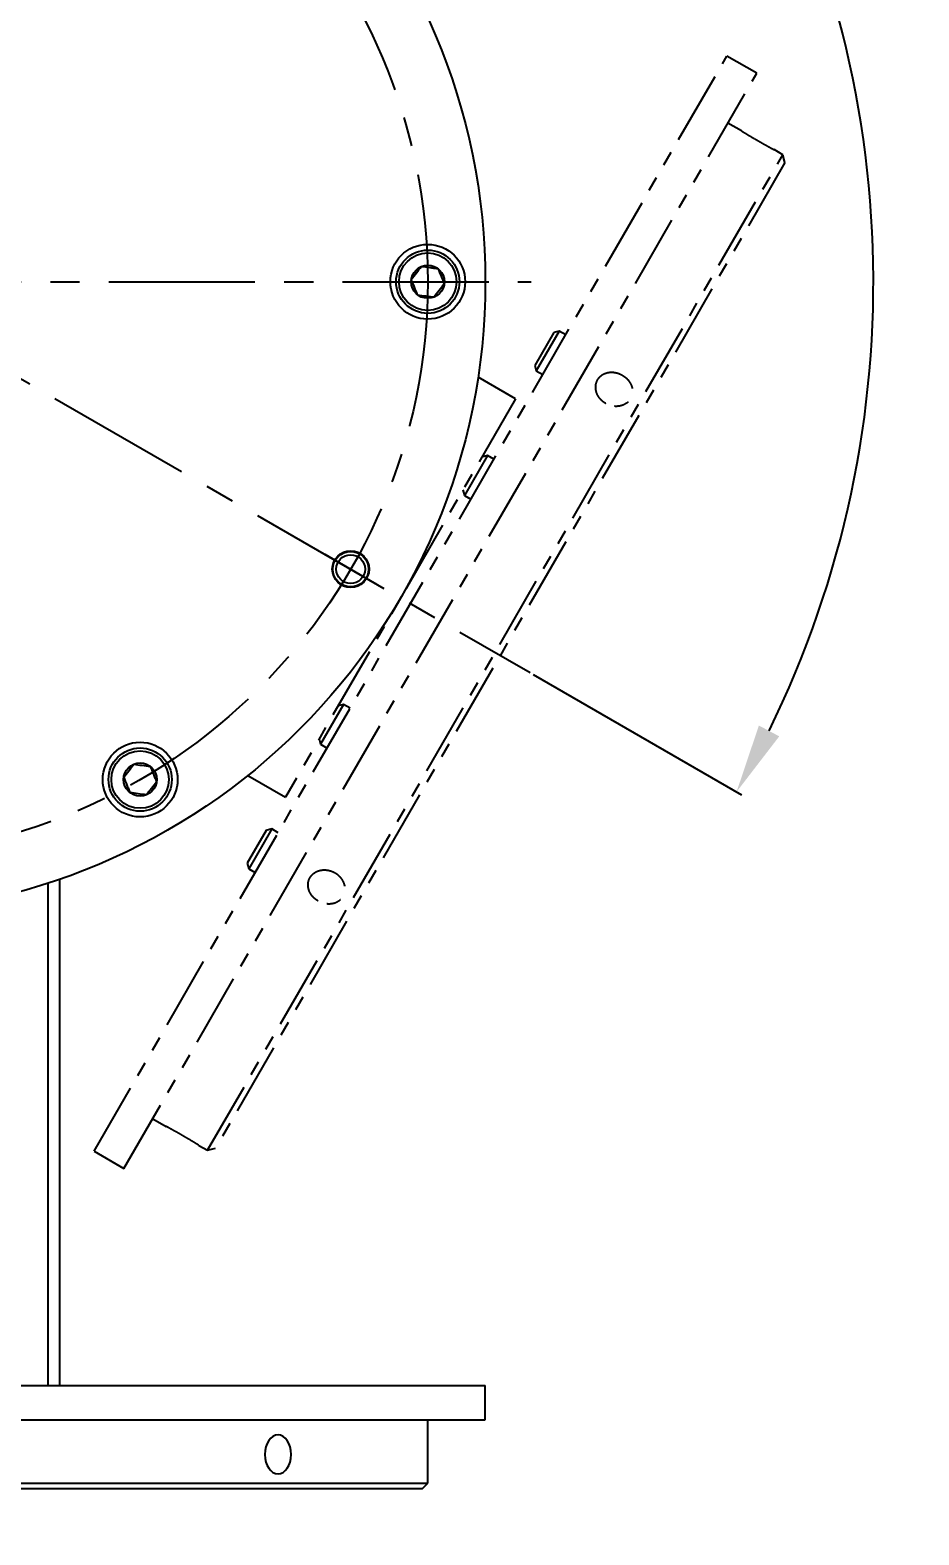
# Model space of a CAD drawing. Extents: x -151 to 841, y 0 to 594.
# Drawn here: x 175.4 to 252.7, y 188 to 318.9 of the extents above; entities that cross this region are included whole.
import ezdxf

# ---------------------------------------------------------------- set-up
doc = ezdxf.new("R2010")
doc.units = 0
doc.header["$PDSIZE"] = -1
doc.linetypes.add('CENTERX2', pattern=[20.32, 12.7, -2.54, 2.54, -2.54])
doc.linetypes.add('PHANTOM', pattern=[12.7, 6.35, -1.27, 1.27, -1.27, 1.27, -1.27])
doc.layers.get('0').update_dxf_attribs({"linetype": 'CONTINUOUS'})
doc.layers.get('DEFPOINTS').update_dxf_attribs({"linetype": 'CONTINUOUS'})
doc.layers.add('$TD_AUDIT_GENERATED__25B7_', color=1, linetype='CENTERX2')
doc.styles.add('$TD_AUDIT_GENERATED__25BE_', font='GOTHIC.TTF')
doc.dimstyles.new('$TD_AUDIT_GENERATED__5286_', dxfattribs={"dimtxt": 3, "dimasz": 2.5, "dimexe": 0.5, "dimexo": 0.3, "dimgap": 1, "dimtad": 1, "dimtoh": 1, "dimdec": 1, "dimzin": 12, "dimtxsty": '$TD_AUDIT_GENERATED__25BE_', "dimcen": 0.09, "dimclrd": 3, "dimclre": 3, "dimclrt": 3, "dimazin": 3, "dimtm": 1e-09, "dimtfac": 1, "dimtdec": 1, "dimtofl": 0, "dimtmove": 0, "dimatfit": 3})

# ---------------------------------------------------------------- blocks, each defined once
blk = doc.blocks.new('*U121')
at = {"layer": '$TD_AUDIT_GENERATED__25B7_'}
blk.add_line((-1.3, -2.25), (1.3, 2.25), dxfattribs=at)
blk = doc.blocks.new('*U122')
at = {"color": 0, "linetype": 'BYBLOCK', "rotation": 240}
blk.add_blockref('*U121', (201.74, 220.32), dxfattribs=at)
blk = doc.blocks.new('$TD_AUDIT_GENERATED__50AC_')
at = {"color": 1, "linetype": 'PHANTOM'}
for p, q in [((332.63, 465.91), (387.63, 561.17)), ((390.23, 559.67), (387.63, 561.17)), ((335.23, 464.41), (390.23, 559.67)), ((388.9, 554.67), (387.73, 555.34)), ((342.49, 465.99), (392.49, 552.59)), ((392.49, 552.59), (391.74, 553.03)), ((392.68, 551.91), (392.49, 552.59)), ((392.68, 551.91), (343.18, 466.17)), ((372.59, 537.12), (370.94, 534.26)), ((373.07, 537.25), (371.07, 533.78)), ((373.07, 537.25), (372.59, 537.12)), ((373.63, 536.92), (373.07, 537.25)), ((370.94, 534.26), (371.07, 533.78)), ((369.27, 531.36), (366.01, 533.24)), ((371.07, 533.78), (371.63, 533.46)), ((369.27, 531.36), (349.27, 496.72)), ((366.82, 526.42), (364.82, 522.96)), ((366.82, 526.42), (366.34, 526.29)), ((367.38, 526.1), (366.82, 526.42)), ((364.69, 523.44), (364.82, 522.96)), ((364.82, 522.96), (365.38, 522.63)), ((354.32, 504.77), (352.32, 501.31)), ((354.32, 504.77), (353.84, 504.64)), ((354.88, 504.45), (354.32, 504.77)), ((352.19, 501.79), (352.32, 501.31)), ((352.32, 501.31), (352.88, 500.98)), ((346.01, 498.6), (349.27, 496.72)), ((347.59, 493.82), (345.94, 490.96)), ((348.07, 493.95), (346.07, 490.48)), ((348.07, 493.95), (347.59, 493.82)), ((348.63, 493.62), (348.07, 493.95)), ((345.94, 490.96), (346.07, 490.48)), ((346.07, 490.48), (346.63, 490.16)), ((337.73, 468.74), (338.9, 468.06)), ((341.74, 466.42), (342.49, 465.99)), ((342.49, 465.99), (343.18, 466.17)), ((332.63, 465.91), (335.23, 464.41))]:
    blk.add_line(p, q, dxfattribs=at)
for points, knots in [([(388.9, 554.67), (388.9, 554.67), (388.88, 554.68), (388.97, 554.62), (389.19, 554.49), (389.56, 554.26), (389.95, 554.03), (390.22, 553.88), (390.32, 553.82)], [0, 0, 0, 0, 0.006421, 0.220981, 0.435542, 0.650205, 0.864911, 1, 1, 1, 1]), ([(390.32, 553.82), (390.48, 553.73), (390.8, 553.54), (391.23, 553.3), (391.56, 553.12), (391.74, 553.03), (391.74, 553.03), (391.74, 553.03)], [0, 0, 0, 0, 0.214759, 0.429513, 0.644342, 0.859218, 1, 1, 1, 1]), ([(377.11, 530.94), (377.28, 530.86), (377.61, 530.71), (378.17, 530.68), (378.68, 530.81), (379.09, 531.09), (379.36, 531.5), (379.46, 531.98), (379.37, 532.49), (379.11, 532.96), (378.7, 533.34), (378.2, 533.6), (377.65, 533.7), (377.13, 533.63), (376.68, 533.39), (376.37, 533.02), (376.21, 532.55), (376.24, 532.04), (376.44, 531.55), (376.76, 531.17), (377.01, 531.01), (377.11, 530.94)], [0, 0, 0, 0, 0.053669, 0.107337, 0.161023, 0.214722, 0.2684, 0.322058, 0.375727, 0.429421, 0.483115, 0.536785, 0.590442, 0.64412, 0.697818, 0.751505, 0.805167, 0.858829, 0.912516, 0.966214, 1, 1, 1, 1]), ([(352.12, 487.66), (352.29, 487.58), (352.63, 487.43), (353.18, 487.39), (353.68, 487.51), (354.09, 487.79), (354.36, 488.2), (354.46, 488.69), (354.37, 489.2), (354.12, 489.68), (353.71, 490.07), (353.21, 490.32), (352.66, 490.41), (352.13, 490.33), (351.69, 490.09), (351.37, 489.72), (351.21, 489.25), (351.24, 488.75), (351.45, 488.26), (351.77, 487.89), (352.02, 487.73), (352.12, 487.66)], [0, 0, 0, 0, 0.053669, 0.107337, 0.161023, 0.214722, 0.2684, 0.322058, 0.375727, 0.429421, 0.483115, 0.536785, 0.590442, 0.64412, 0.697818, 0.751505, 0.805167, 0.858829, 0.912516, 0.966214, 1, 1, 1, 1]), ([(341.74, 466.43), (341.75, 466.42), (341.76, 466.41), (341.63, 466.49), (341.36, 466.66), (340.96, 466.9), (340.5, 467.17), (340.01, 467.45), (339.55, 467.71), (339.19, 467.91), (338.95, 468.04), (338.92, 468.06), (338.9, 468.06)], [0, 0, 0, 0, 0.036994, 0.14431, 0.251649, 0.359037, 0.466427, 0.573766, 0.681083, 0.788439, 0.895837, 1, 1, 1, 1])]:
    blk.add_open_spline(points, degree=3, knots=knots, dxfattribs=at)
blk = doc.blocks.new('*D148')
at = {"color": 3, "ltscale": 0.5}
for p, q in [((160, 366.3), (160, 386.23)), ((219.15, 262.85), (237.28, 252.38))]:
    blk.add_line(p, q, dxfattribs=at)
blk.add_arc((160, 297), 88.73, 333.875, 86.125, dxfattribs=at)
for points in [[(165.96, 384.53), (166.03, 386.53), (160, 385.73)], [(240.55, 257.46), (238.78, 258.4), (236.84, 252.63)]]:
    blk.add_solid(points, dxfattribs=at)
at = {"layer": 'DEFPOINTS', "color": 0, "ltscale": 0.5}
for p in [(160, 366), (217.04, 364.97), (160, 297), (218.89, 263), (160, 188)]:
    blk.add_point(p, dxfattribs=at)
at = {"color": 3, "ltscale": 0.5, "insert": (243.14, 338.42), "char_height": 6, "attachment_point": 5, "rotation": 296.4832, "style": '$TD_AUDIT_GENERATED__25BE_'}
blk.add_mtext('120°', dxfattribs=at)

msp = doc.modelspace()

# ---------------------------------------------------------------- linework, layer by layer
at = {"layer": '$TD_AUDIT_GENERATED__25B7_'}
for p, q in [((101, 297), (219, 297)), ((160, 297), (218.89, 263))]:
    msp.add_line(p, q, dxfattribs=at)
msp.add_circle((160, 297), 50, dxfattribs=at)
at = {"color": 7, "linetype": 'CONTINUOUS'}
for p, q in [((178, 245.029), (178, 201)), ((177, 201), (177, 244.693)), ((105, 201), (215, 201)), ((215, 198), (215, 201)), ((105, 198), (215, 198)), ((210, 192.5), (210, 198)), ((110, 192.5), (210, 192.5)), ((209.5, 192), (210, 192.5)), ((210, 192.5), (210, 193.35)), ((209.5, 192), (110.5, 192))]:
    msp.add_line(p, q, dxfattribs=at)
for centre, radius in [((160, 297), 55), ((210, 297), 3.25), ((210, 297), 2.75), ((210, 297), 2.5), ((210, 297), 1.443), ((203.301, 272), 1.6), ((203.301, 272), 1.55), ((203.301, 272), 1.25), ((185, 253.699), 3.25), ((185, 253.699), 2.75), ((185, 253.699), 2.5), ((185, 253.699), 1.443)]:
    msp.add_circle(centre, radius, dxfattribs=at)
at = {"extrusion": (0, 0, -1)}
msp.add_ellipse((196.983, 195), major_axis=(0, 1.699), ratio=0.6671511, dxfattribs=at)
at = {"color": 7, "linetype": 'CONTINUOUS'}
for points, knots in [([(208.57, 297.193), (208.714, 297.38), (208.86, 297.569), (209.16, 297.957), (209.308, 298.149), (209.452, 298.335)], [0, 0, 0, 0, 0.5, 0.5, 1, 1, 1, 1]), ([(209.117, 295.858), (209.028, 296.076), (208.937, 296.297), (208.751, 296.751), (208.659, 296.975), (208.57, 297.193)], [0, 0, 0, 0, 0.5, 0.5, 1, 1, 1, 1]), ([(209.452, 298.335), (209.685, 298.304), (209.926, 298.271), (210.289, 298.222), (210.411, 298.206), (210.65, 298.174), (210.767, 298.158), (210.883, 298.142)], [0, 0, 0, 0, 0.5, 0.5, 0.75, 0.75, 1, 1, 1, 1]), ([(210.883, 298.142), (210.972, 297.924), (211.063, 297.703), (211.249, 297.249), (211.341, 297.025), (211.43, 296.807)], [0, 0, 0, 0, 0.5, 0.5, 1, 1, 1, 1]), ([(209.117, 295.858), (209.35, 295.826), (209.591, 295.794), (209.954, 295.745), (210.076, 295.728), (210.315, 295.696), (210.432, 295.68), (210.548, 295.665)], [0, 0, 0, 0, 0.5, 0.5, 0.75, 0.75, 1, 1, 1, 1]), ([(211.43, 296.807), (211.286, 296.62), (211.14, 296.431), (210.84, 296.043), (210.692, 295.851), (210.548, 295.665)], [0, 0, 0, 0, 0.5, 0.5, 1, 1, 1, 1]), ([(183.57, 253.892), (183.714, 254.079), (183.86, 254.268), (184.16, 254.656), (184.308, 254.847), (184.452, 255.034)], [0, 0, 0, 0, 0.5, 0.5, 1, 1, 1, 1]), ([(184.452, 255.034), (184.686, 255.003), (184.923, 254.971), (185.409, 254.905), (185.649, 254.872), (185.883, 254.841)], [0, 0, 0, 0, 0.5, 0.5, 1, 1, 1, 1]), ([(185.883, 254.841), (185.972, 254.624), (186.064, 254.399), (186.203, 254.06), (186.25, 253.946), (186.341, 253.723), (186.386, 253.613), (186.43, 253.505)], [0, 0, 0, 0, 0.5, 0.5, 0.75, 0.75, 1, 1, 1, 1]), ([(183.57, 253.892), (183.659, 253.675), (183.751, 253.45), (183.89, 253.111), (183.937, 252.997), (184.028, 252.774), (184.073, 252.665), (184.117, 252.557)], [0, 0, 0, 0, 0.5, 0.5, 0.75, 0.75, 1, 1, 1, 1]), ([(186.43, 253.505), (186.286, 253.319), (186.14, 253.13), (185.84, 252.741), (185.692, 252.55), (185.548, 252.363)], [0, 0, 0, 0, 0.5, 0.5, 1, 1, 1, 1]), ([(185.548, 252.363), (185.314, 252.395), (185.077, 252.427), (184.591, 252.493), (184.351, 252.525), (184.117, 252.557)], [0, 0, 0, 0, 0.5, 0.5, 1, 1, 1, 1])]:
    msp.add_open_spline(points, degree=3, knots=knots, dxfattribs=at)

# ---------------------------------------------------------------- block references
at = {"rotation": 30}
msp.add_blockref('*U122', (138.748, -19.678), dxfattribs=at)
msp.add_blockref('$TD_AUDIT_GENERATED__50AC_', (-151.636, -244.54))

# ---------------------------------------------------------------- dimensions: what is measured, and where the dimension line sits
at = {"ltscale": 0.5}
dim = msp.add_angular_dim_2l(base=(217.036, 364.973), line1=((160, 297), (218.89, 263)), line2=((160, 366), (160, 188)), dimstyle='$TD_AUDIT_GENERATED__5286_', override={"dimtxt": 6, "dimasz": 6, "dimdec": 0, "dimadec": 0, "dimazin": 3}, dxfattribs=at)
dim.commit()
dim.dimension.update_dxf_attribs({"geometry": '*D148', "text_midpoint": (239.421, 336.569), "dimtype": 162})

doc.saveas('drawing.dxf')
